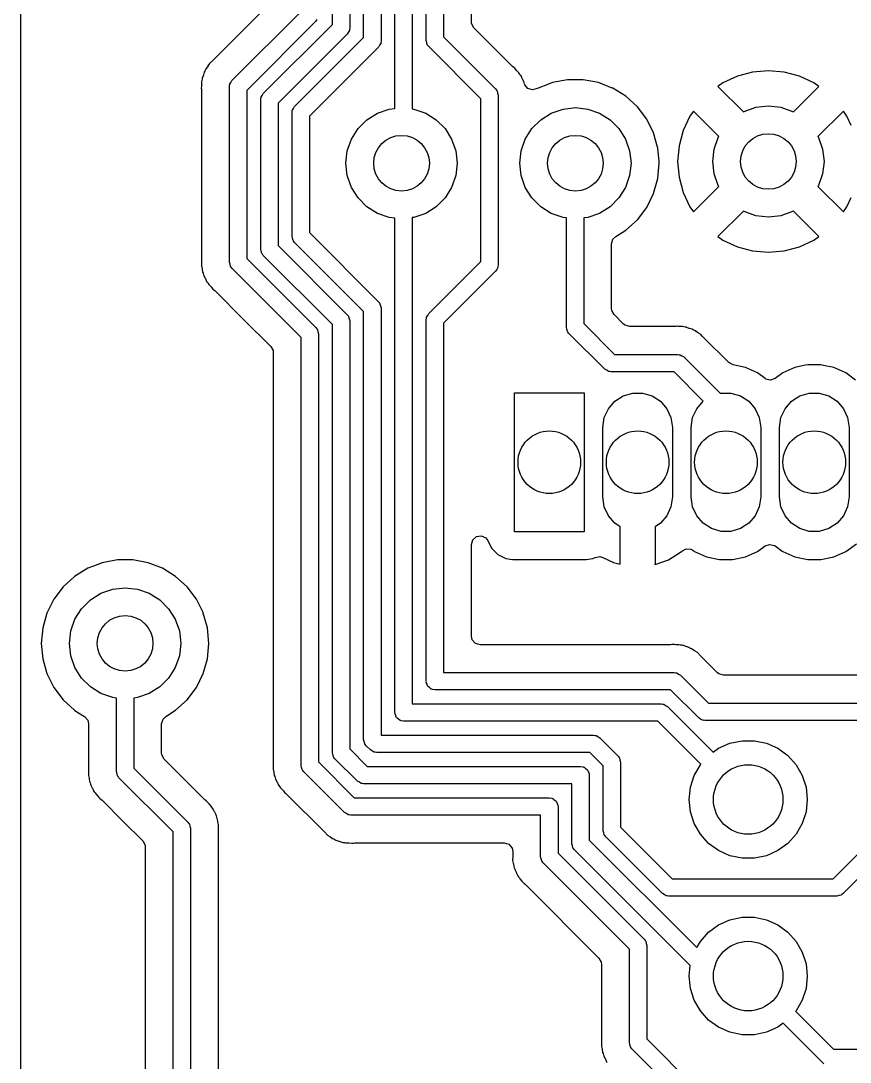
# Model space of a CAD drawing. Extents: x 0.79 to 7.48, y -4.92 to -0.79.
# Drawn here: x 2.283 to 2.753, y -2.229 to -1.64 of the extents above; entities that cross this region are included whole.
import ezdxf

# ---------------------------------------------------------------- set-up
doc = ezdxf.new("R2010")
doc.units = 0
doc.header["$MEASUREMENT"] = 0
doc.layers.add('BLACK', color=7, linetype='CONTINUOUS')

msp = doc.modelspace()

# ---------------------------------------------------------------- linework, layer by layer
at = {"layer": 'BLACK', "linetype": 'CONTINUOUS'}
for p, q in [((2.28348, -2.32019), (2.28348, -1.43701)), ((2.45984, -1.64191), (2.45984, -1.51285)), ((2.46969, -1.51489), (2.46969, -1.64395)), ((2.47756, -1.64925), (2.47756, -1.52019)), ((2.4874, -1.52223), (2.4874, -1.65129)), ((2.49528, -1.6894), (2.49528, -1.52753)), ((2.50512, -1.52957), (2.50512, -1.68966)), ((2.51299, -1.65098), (2.51299, -1.53487)), ((2.52283, -1.5369), (2.52283, -1.64895)), ((2.5386, -1.64039), (2.5386, -1.55906)), ((2.42493, -1.62947), (2.39212, -1.66229)), ((2.40302, -1.67369), (2.44213, -1.63458)), ((2.45111, -1.63903), (2.45053, -1.64009)), ((2.45053, -1.64009), (2.41142, -1.6792)), ((2.42073, -1.68102), (2.45984, -1.64191)), ((2.46957, -1.645), (2.46952, -1.64509)), ((2.46969, -1.64395), (2.46956, -1.64482)), ((2.46956, -1.64482), (2.46957, -1.645)), ((2.53871, -1.64143), (2.5386, -1.64039)), ((2.54003, -1.64384), (2.53871, -1.64143)), ((2.5619, -1.66571), (2.54003, -1.64384)), ((2.46824, -1.64743), (2.42913, -1.68654)), ((2.43845, -1.68836), (2.47756, -1.64925)), ((2.46883, -1.64636), (2.46824, -1.64743)), ((2.46949, -1.64534), (2.46883, -1.64636)), ((2.46952, -1.64509), (2.46949, -1.64534)), ((2.52283, -1.64895), (2.5523, -1.67841)), ((2.48596, -1.65477), (2.44685, -1.69388)), ((2.48654, -1.6537), (2.48596, -1.65477)), ((2.4872, -1.65268), (2.48654, -1.6537)), ((2.48724, -1.65243), (2.4872, -1.65268)), ((2.48729, -1.65234), (2.48724, -1.65243)), ((2.4874, -1.65129), (2.48728, -1.65216)), ((2.48728, -1.65216), (2.48729, -1.65234)), ((2.51334, -1.65215), (2.51299, -1.65098)), ((2.51359, -1.65334), (2.51334, -1.65215)), ((2.51374, -1.65354), (2.51359, -1.65334)), ((2.51377, -1.65364), (2.51374, -1.65354)), ((2.51391, -1.65376), (2.51377, -1.65364)), ((2.51443, -1.65446), (2.51391, -1.65376)), ((2.5439, -1.68393), (2.51443, -1.65446)), ((2.39212, -1.66229), (2.3903, -1.66399)), ((2.38768, -1.66829), (2.38734, -1.66885)), ((2.38805, -1.66754), (2.38768, -1.66829)), ((2.38829, -1.66693), (2.38805, -1.66754)), ((2.38929, -1.66561), (2.38829, -1.66693)), ((2.38829, -1.66693), (2.38829, -1.66693)), ((2.38944, -1.6654), (2.38929, -1.66561)), ((2.3903, -1.66399), (2.38944, -1.6654)), ((2.56254, -1.66625), (2.5619, -1.66571)), ((2.56307, -1.66663), (2.56254, -1.66625)), ((2.56412, -1.66791), (2.56307, -1.66663)), ((2.56429, -1.6681), (2.56412, -1.66791)), ((2.56546, -1.66927), (2.56429, -1.6681)), ((2.70669, -1.66811), (2.69777, -1.66889)), ((2.71561, -1.66889), (2.70669, -1.66811)), ((2.70669, -1.66811), (2.70669, -1.66811)), ((2.38598, -1.67369), (2.38581, -1.67432)), ((2.38581, -1.67432), (2.38581, -1.67598)), ((2.38614, -1.67287), (2.38598, -1.67369)), ((2.38621, -1.67222), (2.38614, -1.67287)), ((2.38681, -1.67068), (2.38621, -1.67222)), ((2.38621, -1.67222), (2.38621, -1.67222)), ((2.38689, -1.67044), (2.38681, -1.67068)), ((2.38734, -1.66885), (2.38689, -1.67044)), ((2.38734, -1.66885), (2.38734, -1.66885)), ((2.40243, -1.67475), (2.40302, -1.67369)), ((2.56578, -1.66984), (2.56546, -1.66927)), ((2.56546, -1.66927), (2.56546, -1.66927)), ((2.56625, -1.67053), (2.56578, -1.66984)), ((2.56666, -1.67104), (2.56625, -1.67053)), ((2.56732, -1.67256), (2.56666, -1.67104)), ((2.56743, -1.67278), (2.56732, -1.67256)), ((2.56825, -1.67423), (2.56743, -1.67278)), ((2.5684, -1.67487), (2.56825, -1.67423)), ((2.59306, -1.67321), (2.58445, -1.67482)), ((2.60182, -1.67321), (2.59306, -1.67321)), ((2.61043, -1.67482), (2.60182, -1.67321)), ((2.68912, -1.67121), (2.681, -1.67499)), ((2.69777, -1.66889), (2.68912, -1.67121)), ((2.68912, -1.67121), (2.68912, -1.67121)), ((2.69777, -1.66889), (2.69777, -1.66889)), ((2.72426, -1.67121), (2.71561, -1.66889)), ((2.71561, -1.66889), (2.71561, -1.66889)), ((2.73238, -1.67499), (2.72426, -1.67121)), ((2.72426, -1.67121), (2.72426, -1.67121)), ((2.38574, -1.67676), (2.38562, -1.67788)), ((2.38562, -1.67788), (2.38562, -1.67788)), ((2.38562, -1.67788), (2.38574, -1.67852)), ((2.38579, -1.67623), (2.38574, -1.67676)), ((2.38574, -1.67852), (2.38581, -1.67935)), ((2.38581, -1.67598), (2.38579, -1.67623)), ((2.38581, -1.67935), (2.38581, -1.77613)), ((2.40157, -1.67717), (2.4017, -1.6763)), ((2.40157, -1.77649), (2.40157, -1.67717)), ((2.40169, -1.67612), (2.40174, -1.67602)), ((2.4017, -1.6763), (2.40169, -1.67612)), ((2.40174, -1.67602), (2.40177, -1.67578)), ((2.40177, -1.67578), (2.40243, -1.67475)), ((2.41142, -1.6792), (2.41142, -1.77445)), ((2.5523, -1.67841), (2.55283, -1.67911)), ((2.55283, -1.67911), (2.55296, -1.67923)), ((2.55296, -1.67923), (2.55299, -1.67933)), ((2.55299, -1.67933), (2.55314, -1.67953)), ((2.55314, -1.67953), (2.5534, -1.68072)), ((2.56867, -1.67565), (2.5684, -1.67487)), ((2.56883, -1.67604), (2.56867, -1.67565)), ((2.5706, -1.67815), (2.56883, -1.67604)), ((2.57322, -1.67896), (2.5706, -1.67815)), ((2.57588, -1.67823), (2.57322, -1.67896)), ((2.57628, -1.67798), (2.57588, -1.67823)), ((2.58229, -1.67565), (2.57628, -1.67798)), ((2.57628, -1.67798), (2.57628, -1.67798)), ((2.58445, -1.67482), (2.58229, -1.67565)), ((2.61833, -1.67788), (2.61043, -1.67482)), ((2.6186, -1.67798), (2.61833, -1.67788)), ((2.62605, -1.68259), (2.6186, -1.67798)), ((2.6186, -1.67798), (2.6186, -1.67798)), ((2.681, -1.67499), (2.67813, -1.67701)), ((2.67813, -1.67701), (2.69254, -1.69142)), ((2.72084, -1.69142), (2.73525, -1.67701)), ((2.73525, -1.67701), (2.73238, -1.67499)), ((2.73238, -1.67499), (2.73238, -1.67499)), ((2.41929, -1.6845), (2.41942, -1.68363)), ((2.41929, -1.76915), (2.41929, -1.6845)), ((2.4194, -1.68346), (2.41946, -1.68336)), ((2.41942, -1.68363), (2.4194, -1.68346)), ((2.41946, -1.68336), (2.41949, -1.68312)), ((2.41949, -1.68312), (2.42015, -1.68209)), ((2.42015, -1.68209), (2.42073, -1.68102)), ((2.5439, -1.77611), (2.5439, -1.68393)), ((2.5534, -1.68072), (2.55374, -1.68189)), ((2.55374, -1.68189), (2.55374, -1.77815)), ((2.63252, -1.68849), (2.62605, -1.68259)), ((2.62605, -1.68259), (2.62605, -1.68259)), ((2.42913, -1.68654), (2.42913, -1.76711)), ((2.43701, -1.69184), (2.43713, -1.69097)), ((2.43701, -1.76181), (2.43701, -1.69184)), ((2.43712, -1.6908), (2.43717, -1.6907)), ((2.43713, -1.69097), (2.43712, -1.6908)), ((2.43717, -1.6907), (2.43721, -1.69046)), ((2.43721, -1.69046), (2.43787, -1.68943)), ((2.43787, -1.68943), (2.43845, -1.68836)), ((2.47938, -1.69585), (2.48535, -1.6921)), ((2.48535, -1.6921), (2.49201, -1.68977)), ((2.49201, -1.68977), (2.49528, -1.6894)), ((2.50512, -1.68966), (2.50602, -1.68977)), ((2.50602, -1.68977), (2.51268, -1.6921)), ((2.51268, -1.6921), (2.51865, -1.69585)), ((2.5778, -1.69585), (2.58378, -1.6921)), ((2.58378, -1.6921), (2.59043, -1.68977)), ((2.59043, -1.68977), (2.59744, -1.68898)), ((2.59744, -1.68898), (2.60445, -1.68977)), ((2.60445, -1.68977), (2.61111, -1.6921)), ((2.61111, -1.6921), (2.61708, -1.69585)), ((2.6378, -1.69548), (2.63252, -1.68849)), ((2.66421, -1.69093), (2.6622, -1.6938)), ((2.67862, -1.70534), (2.66421, -1.69093)), ((2.69254, -1.69142), (2.69303, -1.69111)), ((2.69303, -1.69111), (2.69968, -1.68878)), ((2.69968, -1.68878), (2.70669, -1.68799)), ((2.70669, -1.68799), (2.7137, -1.68878)), ((2.7137, -1.68878), (2.72036, -1.69111)), ((2.72036, -1.69111), (2.72084, -1.69142)), ((2.74917, -1.69093), (2.73476, -1.70534)), ((2.75119, -1.6938), (2.74917, -1.69093)), ((2.74917, -1.69093), (2.74917, -1.69093)), ((2.44685, -1.69388), (2.44685, -1.75977)), ((2.47439, -1.70083), (2.47938, -1.69585)), ((2.51865, -1.69585), (2.52364, -1.70083)), ((2.57282, -1.70083), (2.5778, -1.69585)), ((2.61708, -1.69585), (2.62207, -1.70083)), ((2.6417, -1.70333), (2.6378, -1.69548)), ((2.6378, -1.69548), (2.6378, -1.69548)), ((2.6622, -1.6938), (2.65841, -1.70192)), ((2.75364, -1.69906), (2.75119, -1.6938)), ((2.75119, -1.6938), (2.75119, -1.6938)), ((2.47064, -1.70681), (2.47439, -1.70083)), ((2.52364, -1.70083), (2.52739, -1.70681)), ((2.56906, -1.70681), (2.57282, -1.70083)), ((2.62207, -1.70083), (2.62582, -1.70681)), ((2.644, -1.71142), (2.6417, -1.70333)), ((2.6417, -1.70333), (2.6417, -1.70333)), ((2.65841, -1.70192), (2.6561, -1.71057)), ((2.65841, -1.70192), (2.65841, -1.70192)), ((2.46831, -1.71346), (2.47064, -1.70681)), ((2.52739, -1.70681), (2.52972, -1.71346)), ((2.56673, -1.71346), (2.56906, -1.70681)), ((2.62582, -1.70681), (2.62815, -1.71346)), ((2.67599, -1.71248), (2.67832, -1.70582)), ((2.67832, -1.70582), (2.67862, -1.70534)), ((2.73476, -1.70534), (2.73507, -1.70582)), ((2.73507, -1.70582), (2.7374, -1.71248)), ((2.46752, -1.72047), (2.46831, -1.71346)), ((2.52972, -1.71346), (2.53051, -1.72047)), ((2.56594, -1.72047), (2.56673, -1.71346)), ((2.62815, -1.71346), (2.62894, -1.72047)), ((2.6441, -1.71175), (2.644, -1.71142)), ((2.64482, -1.71949), (2.6441, -1.71175)), ((2.6441, -1.71175), (2.6441, -1.71175)), ((2.6561, -1.71057), (2.65532, -1.71949)), ((2.6561, -1.71057), (2.6561, -1.71057)), ((2.6752, -1.71949), (2.67599, -1.71248)), ((2.7374, -1.71248), (2.73819, -1.71949)), ((2.46831, -1.72748), (2.46752, -1.72047)), ((2.53051, -1.72047), (2.52972, -1.72748)), ((2.56673, -1.72748), (2.56594, -1.72047)), ((2.62894, -1.72047), (2.62815, -1.72748)), ((2.6441, -1.72919), (2.64491, -1.72047)), ((2.64491, -1.72047), (2.64482, -1.71949)), ((2.64482, -1.71949), (2.64482, -1.71949)), ((2.65532, -1.71949), (2.65532, -1.71949)), ((2.65532, -1.71949), (2.6561, -1.72841)), ((2.67599, -1.7265), (2.6752, -1.71949)), ((2.73819, -1.71949), (2.7374, -1.7265)), ((2.47064, -1.73414), (2.46831, -1.72748)), ((2.52972, -1.72748), (2.52739, -1.73414)), ((2.56906, -1.73414), (2.56673, -1.72748)), ((2.62815, -1.72748), (2.62582, -1.73414)), ((2.67832, -1.73315), (2.67599, -1.7265)), ((2.7374, -1.7265), (2.73507, -1.73315)), ((2.6417, -1.73762), (2.6441, -1.72919)), ((2.6561, -1.72841), (2.6561, -1.72841)), ((2.6561, -1.72841), (2.65841, -1.73706)), ((2.67862, -1.73364), (2.67832, -1.73315)), ((2.73507, -1.73315), (2.73476, -1.73364)), ((2.47439, -1.74011), (2.47064, -1.73414)), ((2.52739, -1.73414), (2.52364, -1.74011)), ((2.57282, -1.74011), (2.56906, -1.73414)), ((2.62582, -1.73414), (2.62207, -1.74011)), ((2.6378, -1.74546), (2.6417, -1.73762)), ((2.65841, -1.73706), (2.65841, -1.73706)), ((2.65841, -1.73706), (2.6622, -1.74518)), ((2.66421, -1.74805), (2.67862, -1.73364)), ((2.73476, -1.73364), (2.74917, -1.74805)), ((2.47938, -1.7451), (2.47439, -1.74011)), ((2.48535, -1.74885), (2.47938, -1.7451)), ((2.51865, -1.7451), (2.51268, -1.74885)), ((2.52364, -1.74011), (2.51865, -1.7451)), ((2.5778, -1.7451), (2.57282, -1.74011)), ((2.58378, -1.74885), (2.5778, -1.7451)), ((2.61708, -1.7451), (2.61111, -1.74885)), ((2.62207, -1.74011), (2.61708, -1.7451)), ((2.6622, -1.74518), (2.6622, -1.74518)), ((2.6622, -1.74518), (2.66421, -1.74805)), ((2.74917, -1.74805), (2.75119, -1.74518)), ((2.75119, -1.74518), (2.75364, -1.73992)), ((2.49201, -1.75118), (2.48535, -1.74885)), ((2.51268, -1.74885), (2.50602, -1.75118)), ((2.59043, -1.75118), (2.58378, -1.74885)), ((2.61111, -1.74885), (2.60445, -1.75118)), ((2.63252, -1.75245), (2.6378, -1.74546)), ((2.66421, -1.74805), (2.66421, -1.74805)), ((2.69254, -1.74756), (2.67813, -1.76197)), ((2.69303, -1.74787), (2.69254, -1.74756)), ((2.69968, -1.75019), (2.69303, -1.74787)), ((2.70669, -1.75098), (2.69968, -1.75019)), ((2.7137, -1.75019), (2.70669, -1.75098)), ((2.72036, -1.74787), (2.7137, -1.75019)), ((2.72084, -1.74756), (2.72036, -1.74787)), ((2.73525, -1.76197), (2.72084, -1.74756)), ((2.49528, -1.75155), (2.49201, -1.75118)), ((2.49528, -2.0315), (2.49528, -1.75155)), ((2.50602, -1.75118), (2.50512, -1.75128)), ((2.50512, -1.75128), (2.50512, -2.02657)), ((2.59232, -1.75139), (2.59043, -1.75118)), ((2.59232, -1.81331), (2.59232, -1.75139)), ((2.60445, -1.75118), (2.60217, -1.75144)), ((2.60217, -1.75144), (2.60217, -1.81127)), ((2.62605, -1.75835), (2.63252, -1.75245)), ((2.43735, -1.76298), (2.43701, -1.76181)), ((2.44685, -1.75977), (2.48596, -1.79888)), ((2.61871, -1.76345), (2.62025, -1.76194)), ((2.62025, -1.76194), (2.62605, -1.75835)), ((2.62605, -1.75835), (2.62605, -1.75835)), ((2.62605, -1.75835), (2.62605, -1.75835)), ((2.67813, -1.76197), (2.67813, -1.76197)), ((2.67813, -1.76197), (2.681, -1.76398)), ((2.73238, -1.76398), (2.73525, -1.76197)), ((2.42913, -1.76711), (2.46824, -1.80622)), ((2.43761, -1.76417), (2.43735, -1.76298)), ((2.43776, -1.76437), (2.43761, -1.76417)), ((2.43779, -1.76447), (2.43776, -1.76437)), ((2.43792, -1.76459), (2.43779, -1.76447)), ((2.43845, -1.76529), (2.43792, -1.76459)), ((2.47756, -1.8044), (2.43845, -1.76529)), ((2.61793, -1.76609), (2.61871, -1.76345)), ((2.61793, -1.80272), (2.61793, -1.76609)), ((2.681, -1.76398), (2.681, -1.76398)), ((2.681, -1.76398), (2.68912, -1.76777)), ((2.68912, -1.76777), (2.68912, -1.76777)), ((2.68912, -1.76777), (2.69777, -1.77008)), ((2.71561, -1.77008), (2.72426, -1.76777)), ((2.72426, -1.76777), (2.73238, -1.76398)), ((2.72426, -1.76777), (2.72426, -1.76777)), ((2.41142, -1.77445), (2.45053, -1.81356)), ((2.41963, -1.77032), (2.41929, -1.76915)), ((2.41989, -1.77151), (2.41963, -1.77032)), ((2.42004, -1.77171), (2.41989, -1.77151)), ((2.42007, -1.77181), (2.42004, -1.77171)), ((2.42021, -1.77193), (2.42007, -1.77181)), ((2.42073, -1.77263), (2.42021, -1.77193)), ((2.45984, -1.81174), (2.42073, -1.77263)), ((2.69777, -1.77008), (2.69777, -1.77008)), ((2.69777, -1.77008), (2.70669, -1.77086)), ((2.70669, -1.77086), (2.71561, -1.77008)), ((2.70669, -1.77086), (2.70669, -1.77086)), ((2.71561, -1.77008), (2.71561, -1.77008)), ((2.38581, -1.77613), (2.38572, -1.77862)), ((2.38572, -1.77862), (2.38611, -1.78023)), ((2.38611, -1.78023), (2.38616, -1.78048)), ((2.38616, -1.78048), (2.38639, -1.78212)), ((2.40192, -1.77766), (2.40157, -1.77649)), ((2.40218, -1.77885), (2.40192, -1.77766)), ((2.40233, -1.77905), (2.40218, -1.77885)), ((2.40236, -1.77915), (2.40233, -1.77905)), ((2.40249, -1.77926), (2.40236, -1.77915)), ((2.40302, -1.77997), (2.40249, -1.77926)), ((2.44213, -1.81908), (2.40302, -1.77997)), ((2.51443, -1.80558), (2.5439, -1.77611)), ((2.55288, -1.78056), (2.5523, -1.78163)), ((2.55354, -1.77954), (2.55288, -1.78056)), ((2.55358, -1.77929), (2.55354, -1.77954)), ((2.55363, -1.7792), (2.55358, -1.77929)), ((2.55374, -1.77815), (2.55362, -1.77902)), ((2.55362, -1.77902), (2.55363, -1.7792)), ((2.38639, -1.78212), (2.38665, -1.78272)), ((2.38665, -1.78272), (2.38691, -1.78351)), ((2.38691, -1.78351), (2.38707, -1.78415)), ((2.38707, -1.78415), (2.38707, -1.78415)), ((2.38707, -1.78415), (2.38788, -1.78559)), ((2.38788, -1.78559), (2.38799, -1.78582)), ((2.38799, -1.78582), (2.38865, -1.78734)), ((2.5523, -1.78163), (2.52283, -1.81109)), ((2.38865, -1.78734), (2.38907, -1.78785)), ((2.38907, -1.78785), (2.38953, -1.78854)), ((2.38953, -1.78854), (2.38986, -1.78911)), ((2.38986, -1.78911), (2.39103, -1.79028)), ((2.39103, -1.79028), (2.3912, -1.79046)), ((2.3912, -1.79046), (2.39224, -1.79175)), ((2.39224, -1.79175), (2.39278, -1.79213)), ((2.39278, -1.79213), (2.39341, -1.79266)), ((2.39341, -1.79266), (2.4096, -1.80886)), ((2.48596, -1.79888), (2.48649, -1.79959)), ((2.48649, -1.79959), (2.48662, -1.7997)), ((2.48662, -1.7997), (2.48665, -1.7998)), ((2.48665, -1.7998), (2.4868, -1.8)), ((2.4868, -1.8), (2.48706, -1.80119)), ((2.48706, -1.80119), (2.4874, -1.80236)), ((2.4874, -1.80236), (2.4874, -2.04429)), ((2.61804, -1.80376), (2.61793, -1.80272)), ((2.61936, -1.80617), (2.61804, -1.80376)), ((2.4096, -1.80886), (2.42493, -1.82418)), ((2.46824, -1.80622), (2.46877, -1.80692)), ((2.46877, -1.80692), (2.4689, -1.80704)), ((2.4689, -1.80704), (2.46893, -1.80714)), ((2.46893, -1.80714), (2.46908, -1.80734)), ((2.46908, -1.80734), (2.46934, -1.80853)), ((2.46934, -1.80853), (2.46969, -1.8097)), ((2.46969, -1.8097), (2.46969, -2.0521)), ((2.47756, -2.0468), (2.47756, -1.8044)), ((2.51299, -1.80906), (2.51312, -1.80819)), ((2.51299, -2.01378), (2.51299, -1.80906)), ((2.5131, -1.80801), (2.51316, -1.80791)), ((2.51312, -1.80819), (2.5131, -1.80801)), ((2.51316, -1.80791), (2.51319, -1.80767)), ((2.51319, -1.80767), (2.51385, -1.80664)), ((2.51385, -1.80664), (2.51443, -1.80558)), ((2.62473, -1.81154), (2.61936, -1.80617)), ((2.45053, -1.81356), (2.45105, -1.81426)), ((2.45105, -1.81426), (2.45119, -1.81438)), ((2.45119, -1.81438), (2.45122, -1.81448)), ((2.45122, -1.81448), (2.45137, -1.81468)), ((2.45137, -1.81468), (2.45163, -1.81587)), ((2.45163, -1.81587), (2.45197, -1.81704)), ((2.45984, -2.05413), (2.45984, -1.81174)), ((2.52283, -1.81109), (2.52283, -2.00886)), ((2.59267, -1.81448), (2.59232, -1.81331)), ((2.59292, -1.81567), (2.59267, -1.81448)), ((2.59307, -1.81587), (2.59292, -1.81567)), ((2.5931, -1.81597), (2.59307, -1.81587)), ((2.59324, -1.81609), (2.5931, -1.81597)), ((2.60217, -1.81127), (2.61963, -1.82874)), ((2.62555, -1.8122), (2.62473, -1.81154)), ((2.62818, -1.81297), (2.62555, -1.8122)), ((2.65313, -1.81297), (2.62818, -1.81297)), ((2.65396, -1.8129), (2.65313, -1.81297)), ((2.65424, -1.81285), (2.65396, -1.8129)), ((2.6546, -1.81279), (2.65424, -1.81285)), ((2.65555, -1.81289), (2.6546, -1.81279)), ((2.6546, -1.81279), (2.6546, -1.81279)), ((2.65625, -1.81296), (2.65555, -1.81289)), ((2.6565, -1.81297), (2.65625, -1.81296)), ((2.65816, -1.81297), (2.6565, -1.81297)), ((2.65879, -1.81315), (2.65816, -1.81297)), ((2.65816, -1.81297), (2.65816, -1.81297)), ((2.65961, -1.8133), (2.65879, -1.81315)), ((2.66026, -1.81337), (2.65961, -1.8133)), ((2.66047, -1.81346), (2.66026, -1.81337)), ((2.66026, -1.81337), (2.66026, -1.81337)), ((2.66026, -1.81337), (2.66026, -1.81337)), ((2.6618, -1.81398), (2.66047, -1.81346)), ((2.66204, -1.81406), (2.6618, -1.81398)), ((2.66363, -1.81451), (2.66204, -1.81406)), ((2.66419, -1.81485), (2.66363, -1.81451)), ((2.66494, -1.81522), (2.66419, -1.81485)), ((2.66521, -1.81533), (2.66494, -1.81522)), ((2.66555, -1.81546), (2.66521, -1.81533)), ((2.66606, -1.81584), (2.66555, -1.81546)), ((2.66687, -1.81646), (2.66606, -1.81584)), ((2.44213, -2.06147), (2.44213, -1.81908)), ((2.45197, -1.81704), (2.45197, -2.05943)), ((2.59376, -1.81679), (2.59324, -1.81609)), ((2.61411, -1.83714), (2.59376, -1.81679)), ((2.66708, -1.8166), (2.66687, -1.81646)), ((2.66849, -1.81746), (2.66708, -1.8166)), ((2.6693, -1.81832), (2.66849, -1.81746)), ((2.66849, -1.81746), (2.66849, -1.81746)), ((2.66849, -1.81746), (2.66849, -1.81746)), ((2.67019, -1.81928), (2.6693, -1.81832)), ((2.68428, -1.83337), (2.67019, -1.81928)), ((2.42493, -1.82418), (2.42625, -1.82659)), ((2.42625, -1.82659), (2.42636, -1.82763)), ((2.42636, -1.82763), (2.42636, -2.06112)), ((2.61963, -1.82874), (2.65531, -1.82874)), ((2.65531, -1.82874), (2.65618, -1.82887)), ((2.65618, -1.82887), (2.65636, -1.82885)), ((2.65636, -1.82885), (2.65646, -1.8289)), ((2.65646, -1.8289), (2.6567, -1.82894)), ((2.6567, -1.82894), (2.65773, -1.8296)), ((2.65773, -1.8296), (2.65879, -1.83018)), ((2.65879, -1.83018), (2.67936, -1.85075)), ((2.6843, -1.83339), (2.68428, -1.83337)), ((2.68672, -1.83469), (2.6843, -1.83339)), ((2.61518, -1.83772), (2.61411, -1.83714)), ((2.61621, -1.83838), (2.61518, -1.83772)), ((2.61645, -1.83842), (2.61621, -1.83838)), ((2.61655, -1.83847), (2.61645, -1.83842)), ((2.61672, -1.83846), (2.61655, -1.83847)), ((2.61759, -1.83858), (2.61672, -1.83846)), ((2.65328, -1.83858), (2.61759, -1.83858)), ((2.66985, -1.85516), (2.65328, -1.83858)), ((2.69369, -1.83618), (2.68672, -1.83469)), ((2.7005, -1.83921), (2.69369, -1.83618)), ((2.69369, -1.83618), (2.69369, -1.83618)), ((2.70481, -1.84234), (2.7005, -1.83921)), ((2.7005, -1.83921), (2.7005, -1.83921)), ((2.71485, -1.83921), (2.71055, -1.84234)), ((2.72166, -1.83618), (2.71485, -1.83921)), ((2.71485, -1.83921), (2.71485, -1.83921)), ((2.72767, -1.8349), (2.72166, -1.83618)), ((2.72166, -1.83618), (2.72166, -1.83618)), ((2.72895, -1.83463), (2.72767, -1.8349)), ((2.7364, -1.83463), (2.72895, -1.83463)), ((2.73795, -1.83496), (2.7364, -1.83463)), ((2.74369, -1.83618), (2.73795, -1.83496)), ((2.7505, -1.83921), (2.74369, -1.83618)), ((2.74369, -1.83618), (2.74369, -1.83618)), ((2.75608, -1.84326), (2.7505, -1.83921)), ((2.7505, -1.83921), (2.7505, -1.83921)), ((2.70528, -1.84264), (2.70481, -1.84234)), ((2.70796, -1.84326), (2.70528, -1.84264)), ((2.71055, -1.84234), (2.70796, -1.84326)), ((2.56299, -1.92913), (2.56299, -1.85039)), ((2.56299, -1.85039), (2.60236, -1.85039)), ((2.60236, -1.85039), (2.60236, -1.92913)), ((2.6245, -1.85217), (2.62988, -1.85059)), ((2.62988, -1.85059), (2.63548, -1.85059)), ((2.63548, -1.85059), (2.64085, -1.85217)), ((2.67936, -1.85075), (2.67988, -1.85059)), ((2.67988, -1.85059), (2.68548, -1.85059)), ((2.68548, -1.85059), (2.69085, -1.85217)), ((2.7245, -1.85217), (2.72988, -1.85059)), ((2.72988, -1.85059), (2.73548, -1.85059)), ((2.73548, -1.85059), (2.74085, -1.85217)), ((2.61612, -1.85944), (2.61979, -1.8552)), ((2.61979, -1.8552), (2.6245, -1.85217)), ((2.64085, -1.85217), (2.64557, -1.8552)), ((2.64557, -1.8552), (2.64924, -1.85944)), ((2.66612, -1.85944), (2.66979, -1.8552)), ((2.66979, -1.8552), (2.66985, -1.85516)), ((2.69085, -1.85217), (2.69557, -1.8552)), ((2.69557, -1.8552), (2.69924, -1.85944)), ((2.71612, -1.85944), (2.71979, -1.8552)), ((2.71979, -1.8552), (2.7245, -1.85217)), ((2.74085, -1.85217), (2.74557, -1.8552)), ((2.74557, -1.8552), (2.74924, -1.85944)), ((2.61379, -1.86453), (2.61612, -1.85944)), ((2.64924, -1.85944), (2.65156, -1.86453)), ((2.66379, -1.86453), (2.66612, -1.85944)), ((2.69924, -1.85944), (2.70156, -1.86453)), ((2.71379, -1.86453), (2.71612, -1.85944)), ((2.74924, -1.85944), (2.75156, -1.86453)), ((2.61299, -1.87008), (2.61379, -1.86453)), ((2.65156, -1.86453), (2.65236, -1.87008)), ((2.66299, -1.87008), (2.66379, -1.86453)), ((2.70156, -1.86453), (2.70236, -1.87008)), ((2.71299, -1.87008), (2.71379, -1.86453)), ((2.75156, -1.86453), (2.75236, -1.87008)), ((2.61299, -1.90945), (2.61299, -1.87008)), ((2.65236, -1.87008), (2.65236, -1.90945)), ((2.66299, -1.90945), (2.66299, -1.87008)), ((2.70236, -1.87008), (2.70236, -1.90945)), ((2.71299, -1.90945), (2.71299, -1.87008)), ((2.75236, -1.87008), (2.75236, -1.90945)), ((2.61379, -1.91499), (2.61299, -1.90945)), ((2.65236, -1.90945), (2.65156, -1.91499)), ((2.66379, -1.91499), (2.66299, -1.90945)), ((2.70236, -1.90945), (2.70156, -1.91499)), ((2.71379, -1.91499), (2.71299, -1.90945)), ((2.75236, -1.90945), (2.75156, -1.91499)), ((2.61612, -1.92009), (2.61379, -1.91499)), ((2.65156, -1.91499), (2.64924, -1.92009)), ((2.66612, -1.92009), (2.66379, -1.91499)), ((2.70156, -1.91499), (2.69924, -1.92009)), ((2.71612, -1.92009), (2.71379, -1.91499)), ((2.75156, -1.91499), (2.74924, -1.92009)), ((2.61979, -1.92433), (2.61612, -1.92009)), ((2.64924, -1.92009), (2.64557, -1.92433)), ((2.66979, -1.92433), (2.66612, -1.92009)), ((2.69924, -1.92009), (2.69557, -1.92433)), ((2.71979, -1.92433), (2.71612, -1.92009)), ((2.74924, -1.92009), (2.74557, -1.92433)), ((2.62283, -1.92628), (2.61979, -1.92433)), ((2.62283, -1.94757), (2.62283, -1.92628)), ((2.64557, -1.92433), (2.64252, -1.92628)), ((2.64252, -1.92628), (2.64252, -1.94777)), ((2.6745, -1.92735), (2.66979, -1.92433)), ((2.67988, -1.92893), (2.6745, -1.92735)), ((2.69085, -1.92735), (2.68548, -1.92893)), ((2.69557, -1.92433), (2.69085, -1.92735)), ((2.7245, -1.92735), (2.71979, -1.92433)), ((2.72988, -1.92893), (2.7245, -1.92735)), ((2.74085, -1.92735), (2.73548, -1.92893)), ((2.74557, -1.92433), (2.74085, -1.92735)), ((2.5386, -1.93633), (2.53938, -1.93369)), ((2.53938, -1.93369), (2.54146, -1.93189)), ((2.54146, -1.93189), (2.54418, -1.9315)), ((2.54418, -1.9315), (2.54668, -1.93264)), ((2.54668, -1.93264), (2.54783, -1.93412)), ((2.60236, -1.92913), (2.56299, -1.92913)), ((2.68548, -1.92893), (2.67988, -1.92893)), ((2.73548, -1.92893), (2.72988, -1.92893)), ((2.5386, -1.98821), (2.5386, -1.93633)), ((2.54783, -1.93412), (2.54979, -1.93796)), ((2.54979, -1.93796), (2.55008, -1.93852)), ((2.55008, -1.93852), (2.55008, -1.93852)), ((2.55008, -1.93852), (2.55361, -1.94205)), ((2.65765, -1.94003), (2.6601, -1.93877)), ((2.6601, -1.93877), (2.66284, -1.93904)), ((2.66284, -1.93904), (2.66388, -1.93962)), ((2.66388, -1.93962), (2.66485, -1.94032)), ((2.7005, -1.94032), (2.70481, -1.93719)), ((2.70481, -1.93719), (2.7074, -1.93627)), ((2.7074, -1.93627), (2.71008, -1.93689)), ((2.71008, -1.93689), (2.71055, -1.93719)), ((2.71055, -1.93719), (2.71445, -1.94003)), ((2.7505, -1.94032), (2.75653, -1.93594)), ((2.33814, -1.94506), (2.32953, -1.94667)), ((2.3469, -1.94506), (2.33814, -1.94506)), ((2.35551, -1.94667), (2.3469, -1.94506)), ((2.55361, -1.94205), (2.55361, -1.94205)), ((2.55361, -1.94205), (2.55361, -1.94205)), ((2.55361, -1.94205), (2.55804, -1.94431)), ((2.55804, -1.94431), (2.55806, -1.94432)), ((2.55806, -1.94432), (2.56175, -1.9449)), ((2.56175, -1.9449), (2.56175, -1.9449)), ((2.56175, -1.9449), (2.6036, -1.9449)), ((2.6036, -1.9449), (2.6073, -1.94432)), ((2.6073, -1.94432), (2.60859, -1.94366)), ((2.60859, -1.94366), (2.61129, -1.94315)), ((2.61129, -1.94315), (2.61295, -1.94363)), ((2.61295, -1.94363), (2.61893, -1.94656)), ((2.6426, -1.94776), (2.6501, -1.94498)), ((2.6501, -1.94498), (2.65011, -1.94498)), ((2.65011, -1.94498), (2.6569, -1.94074)), ((2.6569, -1.94074), (2.65765, -1.94003)), ((2.66485, -1.94032), (2.66485, -1.94032)), ((2.66485, -1.94032), (2.67166, -1.94335)), ((2.67166, -1.94335), (2.67166, -1.94335)), ((2.67166, -1.94335), (2.67895, -1.9449)), ((2.67895, -1.9449), (2.67895, -1.9449)), ((2.67895, -1.9449), (2.6864, -1.9449)), ((2.6864, -1.9449), (2.69369, -1.94335)), ((2.6864, -1.9449), (2.6864, -1.9449)), ((2.69369, -1.94335), (2.7005, -1.94032)), ((2.71445, -1.94003), (2.71485, -1.94032)), ((2.71485, -1.94032), (2.72166, -1.94335)), ((2.72166, -1.94335), (2.72166, -1.94335)), ((2.72166, -1.94335), (2.72895, -1.9449)), ((2.72895, -1.9449), (2.72895, -1.9449)), ((2.72895, -1.9449), (2.7364, -1.9449)), ((2.7364, -1.9449), (2.74369, -1.94335)), ((2.7364, -1.9449), (2.7364, -1.9449)), ((2.74369, -1.94335), (2.7505, -1.94032)), ((2.32136, -1.94983), (2.31391, -1.95444)), ((2.32467, -1.94855), (2.32136, -1.94983)), ((2.32136, -1.94983), (2.32136, -1.94983)), ((2.32953, -1.94667), (2.32467, -1.94855)), ((2.36368, -1.94983), (2.35551, -1.94667)), ((2.37112, -1.95444), (2.36368, -1.94983)), ((2.36368, -1.94983), (2.36368, -1.94983)), ((2.61893, -1.94656), (2.62283, -1.94757)), ((2.64252, -1.94777), (2.6426, -1.94776)), ((2.6426, -1.94776), (2.6426, -1.94776)), ((2.31391, -1.95444), (2.30744, -1.96034)), ((2.31391, -1.95444), (2.31391, -1.95444)), ((2.3776, -1.96034), (2.37112, -1.95444)), ((2.37112, -1.95444), (2.37112, -1.95444)), ((2.30744, -1.96034), (2.30216, -1.96733)), ((2.32885, -1.96395), (2.33551, -1.96162)), ((2.33551, -1.96162), (2.34252, -1.96083)), ((2.34252, -1.96083), (2.34953, -1.96162)), ((2.34953, -1.96162), (2.35619, -1.96395)), ((2.38288, -1.96733), (2.3776, -1.96034)), ((2.30216, -1.96734), (2.29826, -1.97518)), ((2.30216, -1.96733), (2.30216, -1.96734)), ((2.3179, -1.97269), (2.32288, -1.9677)), ((2.32288, -1.9677), (2.32885, -1.96395)), ((2.35619, -1.96395), (2.36216, -1.9677)), ((2.36216, -1.9677), (2.36714, -1.97269)), ((2.38288, -1.96734), (2.38288, -1.96733)), ((2.38664, -1.97489), (2.38288, -1.96734)), ((2.29826, -1.97518), (2.29586, -1.9836)), ((2.29826, -1.97518), (2.29826, -1.97518)), ((2.31414, -1.97866), (2.3179, -1.97269)), ((2.36714, -1.97269), (2.3709, -1.97866)), ((2.38678, -1.97518), (2.38664, -1.97489)), ((2.38918, -1.9836), (2.38678, -1.97518)), ((2.31181, -1.98531), (2.31414, -1.97866)), ((2.3709, -1.97866), (2.37323, -1.98531)), ((2.29586, -1.9836), (2.29505, -1.99232)), ((2.29586, -1.9836), (2.29586, -1.9836)), ((2.31102, -1.99232), (2.31181, -1.98531)), ((2.37323, -1.98531), (2.37402, -1.99232)), ((2.38999, -1.99232), (2.38918, -1.9836)), ((2.29505, -1.99232), (2.29505, -1.99232)), ((2.29505, -1.99232), (2.29586, -2.00104)), ((2.31181, -1.99933), (2.31102, -1.99232)), ((2.37402, -1.99232), (2.37323, -1.99933)), ((2.38918, -2.00104), (2.38999, -1.99232)), ((2.53904, -1.99024), (2.5386, -1.98821)), ((2.54084, -1.99232), (2.53904, -1.99024)), ((2.54348, -1.99309), (2.54084, -1.99232)), ((2.65121, -1.99309), (2.54348, -1.99309)), ((2.65204, -1.99302), (2.65121, -1.99309)), ((2.65232, -1.99297), (2.65204, -1.99302)), ((2.65269, -1.99291), (2.65232, -1.99297)), ((2.65363, -1.99301), (2.65269, -1.99291)), ((2.65269, -1.99291), (2.65269, -1.99291)), ((2.65434, -1.99308), (2.65363, -1.99301)), ((2.65459, -1.99309), (2.65434, -1.99308)), ((2.65625, -1.99309), (2.65459, -1.99309)), ((2.65688, -1.99327), (2.65625, -1.99309)), ((2.65625, -1.99309), (2.65625, -1.99309)), ((2.65769, -1.99342), (2.65688, -1.99327)), ((2.65835, -1.99349), (2.65769, -1.99342)), ((2.65856, -1.99357), (2.65835, -1.99349)), ((2.65835, -1.99349), (2.65835, -1.99349)), ((2.65835, -1.99349), (2.65835, -1.99349)), ((2.65989, -1.9941), (2.65856, -1.99357)), ((2.66013, -1.99418), (2.65989, -1.9941)), ((2.66172, -1.99462), (2.66013, -1.99418)), ((2.66228, -1.99497), (2.66172, -1.99462)), ((2.66303, -1.99534), (2.66228, -1.99497)), ((2.6633, -1.99544), (2.66303, -1.99534)), ((2.66364, -1.99558), (2.6633, -1.99544)), ((2.66436, -1.99613), (2.66364, -1.99558)), ((2.66496, -1.99658), (2.66436, -1.99613)), ((2.66516, -1.99672), (2.66496, -1.99658)), ((2.66658, -1.99758), (2.66516, -1.99672)), ((2.66828, -1.9994), (2.66658, -1.99758)), ((2.66658, -1.99758), (2.66658, -1.99758)), ((2.29586, -2.00104), (2.29586, -2.00104)), ((2.29586, -2.00104), (2.29826, -2.00947)), ((2.31414, -2.00599), (2.31181, -1.99933)), ((2.37323, -1.99933), (2.3709, -2.00599)), ((2.38678, -2.00947), (2.38918, -2.00104)), ((2.67557, -2.00669), (2.66828, -1.9994)), ((2.29826, -2.00947), (2.29826, -2.00947)), ((2.29826, -2.00947), (2.30216, -2.01731)), ((2.3179, -2.01196), (2.31414, -2.00599)), ((2.3709, -2.00599), (2.36714, -2.01196)), ((2.38288, -2.01731), (2.38678, -2.00947)), ((2.52283, -2.00886), (2.6534, -2.00886)), ((2.6534, -2.00886), (2.65427, -2.00898)), ((2.65427, -2.00898), (2.65445, -2.00897)), ((2.65445, -2.00897), (2.65454, -2.00902)), ((2.65454, -2.00902), (2.65479, -2.00906)), ((2.65479, -2.00906), (2.65581, -2.00972)), ((2.65581, -2.00972), (2.65688, -2.0103)), ((2.65688, -2.0103), (2.67276, -2.02618)), ((2.67786, -2.00898), (2.67557, -2.00669)), ((2.67868, -2.00964), (2.67786, -2.00898)), ((2.68132, -2.01041), (2.67868, -2.00964)), ((2.83891, -2.01041), (2.68132, -2.01041)), ((2.32288, -2.01695), (2.3179, -2.01196)), ((2.36714, -2.01196), (2.36216, -2.01695)), ((2.51309, -2.01412), (2.51299, -2.01378)), ((2.51304, -2.01448), (2.51309, -2.01412)), ((2.51348, -2.01543), (2.51304, -2.01448)), ((2.51377, -2.01644), (2.51348, -2.01543)), ((2.51404, -2.01668), (2.51377, -2.01644)), ((2.30216, -2.01731), (2.30216, -2.01731)), ((2.30216, -2.01731), (2.30744, -2.0243)), ((2.32885, -2.0207), (2.32288, -2.01695)), ((2.33551, -2.02303), (2.32885, -2.0207)), ((2.35619, -2.0207), (2.34953, -2.02303)), ((2.36216, -2.01695), (2.35619, -2.0207)), ((2.3776, -2.0243), (2.38288, -2.01731)), ((2.51419, -2.017), (2.51404, -2.01668)), ((2.51508, -2.01757), (2.51419, -2.017)), ((2.51587, -2.01826), (2.51508, -2.01757)), ((2.51622, -2.01831), (2.51587, -2.01826)), ((2.51653, -2.0185), (2.51622, -2.01831)), ((2.51791, -2.0187), (2.51653, -2.0185)), ((2.65136, -2.0187), (2.51791, -2.0187)), ((2.66724, -2.03458), (2.65136, -2.0187)), ((2.30744, -2.0243), (2.31391, -2.0302)), ((2.3376, -2.02326), (2.33551, -2.02303)), ((2.3376, -2.06496), (2.3376, -2.02326)), ((2.34953, -2.02303), (2.34744, -2.02326)), ((2.34744, -2.02326), (2.34744, -2.06292)), ((2.37112, -2.0302), (2.3776, -2.0243)), ((2.50512, -2.02657), (2.64606, -2.02657)), ((2.64606, -2.02657), (2.64693, -2.0267)), ((2.64693, -2.0267), (2.64711, -2.02669)), ((2.64711, -2.02669), (2.6472, -2.02674)), ((2.6472, -2.02674), (2.64745, -2.02677)), ((2.64745, -2.02677), (2.64847, -2.02743)), ((2.64847, -2.02743), (2.64954, -2.02802)), ((2.64954, -2.02802), (2.67548, -2.05395)), ((2.67276, -2.02618), (2.84154, -2.02618)), ((2.31391, -2.0302), (2.31391, -2.0302)), ((2.31391, -2.0302), (2.31523, -2.03101)), ((2.31523, -2.03101), (2.31952, -2.03367)), ((2.31952, -2.03367), (2.32135, -2.03572)), ((2.36398, -2.03518), (2.36552, -2.03367)), ((2.36552, -2.03367), (2.37112, -2.0302)), ((2.49538, -2.03184), (2.49528, -2.0315)), ((2.49533, -2.0322), (2.49538, -2.03184)), ((2.49576, -2.03315), (2.49533, -2.0322)), ((2.49606, -2.03416), (2.49576, -2.03315)), ((2.49633, -2.03439), (2.49606, -2.03416)), ((2.32135, -2.03572), (2.32183, -2.03782)), ((2.32183, -2.03782), (2.32183, -2.05129)), ((2.36321, -2.03782), (2.36398, -2.03518)), ((2.36321, -2.0457), (2.36321, -2.03782)), ((2.49648, -2.03472), (2.49633, -2.03439)), ((2.49736, -2.03529), (2.49648, -2.03472)), ((2.49815, -2.03597), (2.49736, -2.03529)), ((2.49851, -2.03602), (2.49815, -2.03597)), ((2.49881, -2.03622), (2.49851, -2.03602)), ((2.5002, -2.03642), (2.49881, -2.03622)), ((2.64402, -2.03642), (2.5002, -2.03642)), ((2.66841, -2.06081), (2.64402, -2.03642)), ((2.66831, -2.03517), (2.66724, -2.03458)), ((2.66934, -2.03582), (2.66831, -2.03517)), ((2.66958, -2.03586), (2.66934, -2.03582)), ((2.66968, -2.03591), (2.66958, -2.03586)), ((2.66985, -2.0359), (2.66968, -2.03591)), ((2.67072, -2.03602), (2.66985, -2.0359)), ((2.83661, -2.03602), (2.67072, -2.03602)), ((2.36321, -2.05437), (2.36321, -2.0457)), ((2.4874, -2.04429), (2.60773, -2.04429)), ((2.60773, -2.04429), (2.6086, -2.04442)), ((2.6086, -2.04442), (2.60878, -2.0444)), ((2.60878, -2.0444), (2.60887, -2.04446)), ((2.60887, -2.04446), (2.60912, -2.04449)), ((2.60912, -2.04449), (2.61014, -2.04515)), ((2.61014, -2.04515), (2.61121, -2.04573)), ((2.61121, -2.04573), (2.62159, -2.05611)), ((2.32183, -2.05129), (2.32183, -2.06461)), ((2.4779, -2.04796), (2.47756, -2.0468)), ((2.47816, -2.04915), (2.4779, -2.04796)), ((2.47831, -2.04935), (2.47816, -2.04915)), ((2.47834, -2.04946), (2.47831, -2.04935)), ((2.47847, -2.04957), (2.47834, -2.04946)), ((2.479, -2.05028), (2.47847, -2.04957)), ((2.48142, -2.05269), (2.479, -2.05028)), ((2.67548, -2.05395), (2.67854, -2.05173)), ((2.67854, -2.05173), (2.68493, -2.04888)), ((2.68493, -2.04888), (2.69178, -2.04743)), ((2.69178, -2.04743), (2.69877, -2.04743)), ((2.69877, -2.04743), (2.70562, -2.04888)), ((2.70562, -2.04888), (2.71201, -2.05173)), ((2.71201, -2.05173), (2.71767, -2.05584)), ((2.36332, -2.05541), (2.36321, -2.05437)), ((2.36464, -2.05782), (2.36332, -2.05541)), ((2.46019, -2.0553), (2.45984, -2.05413)), ((2.46044, -2.05649), (2.46019, -2.0553)), ((2.46059, -2.05669), (2.46044, -2.05649)), ((2.46062, -2.05679), (2.46059, -2.05669)), ((2.46076, -2.05691), (2.46062, -2.05679)), ((2.46128, -2.05761), (2.46076, -2.05691)), ((2.47408, -2.07041), (2.46128, -2.05761)), ((2.46969, -2.0521), (2.4796, -2.06201)), ((2.48249, -2.05328), (2.48142, -2.05269)), ((2.48351, -2.05393), (2.48249, -2.05328)), ((2.48376, -2.05397), (2.48351, -2.05393)), ((2.48385, -2.05402), (2.48376, -2.05397)), ((2.48403, -2.05401), (2.48385, -2.05402)), ((2.4849, -2.05413), (2.48403, -2.05401)), ((2.60569, -2.05413), (2.4849, -2.05413)), ((2.61319, -2.06163), (2.60569, -2.05413)), ((2.62159, -2.05611), (2.62212, -2.05681)), ((2.62212, -2.05681), (2.62225, -2.05693)), ((2.62225, -2.05693), (2.62228, -2.05703)), ((2.62228, -2.05703), (2.62243, -2.05723)), ((2.62243, -2.05723), (2.62269, -2.05842)), ((2.71767, -2.05584), (2.72235, -2.06104)), ((2.34744, -2.06292), (2.37809, -2.09357)), ((2.38769, -2.08087), (2.36464, -2.05782)), ((2.42629, -2.06299), (2.42627, -2.06361)), ((2.42627, -2.06361), (2.42667, -2.06522)), ((2.42636, -2.06112), (2.42629, -2.06299)), ((2.44247, -2.06264), (2.44213, -2.06147)), ((2.44273, -2.06383), (2.44247, -2.06264)), ((2.45197, -2.05943), (2.47226, -2.07972)), ((2.4796, -2.06201), (2.60039, -2.06201)), ((2.60039, -2.06201), (2.60178, -2.06221)), ((2.60178, -2.06221), (2.60208, -2.0624)), ((2.60208, -2.0624), (2.60244, -2.06245)), ((2.60244, -2.06245), (2.60323, -2.06314)), ((2.60323, -2.06314), (2.60411, -2.06371)), ((2.61319, -2.09843), (2.61319, -2.06163)), ((2.62269, -2.05842), (2.62303, -2.05959)), ((2.62303, -2.05959), (2.62303, -2.09639)), ((2.6647, -2.0671), (2.6682, -2.06104)), ((2.6682, -2.06104), (2.66841, -2.06081)), ((2.72235, -2.06104), (2.72585, -2.0671)), ((2.32176, -2.06682), (2.32175, -2.0671)), ((2.32175, -2.0671), (2.32214, -2.06871)), ((2.32183, -2.06461), (2.32176, -2.06682)), ((2.32214, -2.06871), (2.32218, -2.06895)), ((2.32218, -2.06895), (2.32241, -2.07059)), ((2.33794, -2.06613), (2.3376, -2.06496)), ((2.3382, -2.06732), (2.33794, -2.06613)), ((2.33835, -2.06752), (2.3382, -2.06732)), ((2.33838, -2.06762), (2.33835, -2.06752)), ((2.33851, -2.06774), (2.33838, -2.06762)), ((2.33904, -2.06844), (2.33851, -2.06774)), ((2.36969, -2.09909), (2.33904, -2.06844)), ((2.42667, -2.06522), (2.42671, -2.06546)), ((2.42671, -2.06546), (2.42694, -2.06711)), ((2.42694, -2.06711), (2.4272, -2.06771)), ((2.4272, -2.06771), (2.42746, -2.0685)), ((2.42746, -2.0685), (2.42762, -2.06913)), ((2.42762, -2.06913), (2.42762, -2.06913)), ((2.42762, -2.06913), (2.42843, -2.07058)), ((2.44288, -2.06403), (2.44273, -2.06383)), ((2.44291, -2.06413), (2.44288, -2.06403)), ((2.44304, -2.06425), (2.44291, -2.06413)), ((2.44357, -2.06495), (2.44304, -2.06425)), ((2.46674, -2.08813), (2.44357, -2.06495)), ((2.60411, -2.06371), (2.60426, -2.06403)), ((2.60426, -2.06403), (2.60453, -2.06427)), ((2.60453, -2.06427), (2.60483, -2.06527)), ((2.60483, -2.06527), (2.60526, -2.06623)), ((2.60526, -2.06623), (2.60521, -2.06658)), ((2.60521, -2.06658), (2.60531, -2.06693)), ((2.60531, -2.06693), (2.60531, -2.10373)), ((2.66254, -2.07375), (2.6647, -2.0671)), ((2.72585, -2.0671), (2.72801, -2.07375)), ((2.32241, -2.07059), (2.32267, -2.0712)), ((2.32267, -2.0712), (2.32294, -2.07199)), ((2.32294, -2.07199), (2.32309, -2.07262)), ((2.32309, -2.07262), (2.32309, -2.07262)), ((2.32309, -2.07262), (2.3239, -2.07407)), ((2.3239, -2.07407), (2.32402, -2.07429)), ((2.32402, -2.07429), (2.32468, -2.07581)), ((2.42843, -2.07058), (2.42854, -2.0708)), ((2.42854, -2.0708), (2.4292, -2.07232)), ((2.4292, -2.07232), (2.42962, -2.07283)), ((2.42962, -2.07283), (2.43009, -2.07352)), ((2.43009, -2.07352), (2.43013, -2.0736)), ((2.43013, -2.0736), (2.43041, -2.07409)), ((2.43041, -2.07409), (2.43158, -2.07526)), ((2.43158, -2.07526), (2.43175, -2.07545)), ((2.47515, -2.07099), (2.47408, -2.07041)), ((2.47617, -2.07165), (2.47515, -2.07099)), ((2.47642, -2.07169), (2.47617, -2.07165)), ((2.47651, -2.07174), (2.47642, -2.07169)), ((2.47669, -2.07173), (2.47651, -2.07174)), ((2.47756, -2.07185), (2.47669, -2.07173)), ((2.59547, -2.07185), (2.47756, -2.07185)), ((2.59547, -2.10576), (2.59547, -2.07185)), ((2.66181, -2.08071), (2.66254, -2.07375)), ((2.72801, -2.07375), (2.72874, -2.08071)), ((2.32468, -2.07581), (2.32509, -2.07632)), ((2.32509, -2.07632), (2.32556, -2.07701)), ((2.32556, -2.07701), (2.32588, -2.07758)), ((2.32588, -2.07758), (2.32705, -2.07875)), ((2.32705, -2.07875), (2.32722, -2.07894)), ((2.32722, -2.07894), (2.32788, -2.07974)), ((2.32788, -2.07974), (2.32827, -2.08022)), ((2.32827, -2.08022), (2.3288, -2.0806)), ((2.3288, -2.0806), (2.32944, -2.08114)), ((2.32944, -2.08114), (2.34148, -2.09318)), ((2.38832, -2.08141), (2.38769, -2.08087)), ((2.43175, -2.07545), (2.43211, -2.07589)), ((2.43211, -2.07589), (2.43279, -2.07673)), ((2.43279, -2.07673), (2.43333, -2.07711)), ((2.43333, -2.07711), (2.43397, -2.07765)), ((2.43397, -2.07765), (2.45534, -2.09903)), ((2.47226, -2.07972), (2.58268, -2.07972)), ((2.58268, -2.07972), (2.58406, -2.07992)), ((2.58406, -2.07992), (2.58437, -2.08012)), ((2.58437, -2.08012), (2.58472, -2.08017)), ((2.58472, -2.08017), (2.58551, -2.08086)), ((2.58551, -2.08086), (2.5864, -2.08142)), ((2.66254, -2.08767), (2.66181, -2.08071)), ((2.72874, -2.08071), (2.72801, -2.08767)), ((2.38886, -2.08178), (2.38832, -2.08141)), ((2.38991, -2.08307), (2.38886, -2.08178)), ((2.39007, -2.08326), (2.38991, -2.08307)), ((2.39125, -2.08443), (2.39007, -2.08326)), ((2.39157, -2.085), (2.39125, -2.08443)), ((2.39204, -2.08569), (2.39157, -2.085)), ((2.39245, -2.0862), (2.39204, -2.08569)), ((2.39311, -2.08772), (2.39245, -2.0862)), ((2.39245, -2.0862), (2.39245, -2.0862)), ((2.5864, -2.08142), (2.58655, -2.08175)), ((2.58655, -2.08175), (2.58682, -2.08199)), ((2.58682, -2.08199), (2.58711, -2.08299)), ((2.58711, -2.08299), (2.58755, -2.08395)), ((2.58755, -2.08395), (2.5875, -2.0843)), ((2.5875, -2.0843), (2.5876, -2.08465)), ((2.5876, -2.08465), (2.5876, -2.11106)), ((2.39322, -2.08794), (2.39311, -2.08772)), ((2.39403, -2.08939), (2.39322, -2.08794)), ((2.39414, -2.08981), (2.39403, -2.08939)), ((2.39403, -2.08939), (2.39403, -2.08939)), ((2.39403, -2.08939), (2.39403, -2.08939)), ((2.39419, -2.09002), (2.39414, -2.08981)), ((2.39445, -2.09081), (2.39419, -2.09002)), ((2.39472, -2.09141), (2.39445, -2.09081)), ((2.39494, -2.09306), (2.39472, -2.09141)), ((2.39499, -2.0933), (2.39494, -2.09306)), ((2.46781, -2.08871), (2.46674, -2.08813)), ((2.46883, -2.08937), (2.46781, -2.08871)), ((2.46908, -2.0894), (2.46883, -2.08937)), ((2.46917, -2.08945), (2.46908, -2.0894)), ((2.46935, -2.08944), (2.46917, -2.08945)), ((2.47022, -2.08957), (2.46935, -2.08944)), ((2.57776, -2.08957), (2.47022, -2.08957)), ((2.57776, -2.1131), (2.57776, -2.08957)), ((2.6647, -2.09432), (2.66254, -2.08767)), ((2.72801, -2.08767), (2.72585, -2.09432)), ((2.34148, -2.09318), (2.35249, -2.10419)), ((2.37809, -2.09357), (2.37861, -2.09427)), ((2.37861, -2.09427), (2.37875, -2.09439)), ((2.37875, -2.09439), (2.37878, -2.09449)), ((2.37878, -2.09449), (2.37893, -2.09469)), ((2.37893, -2.09469), (2.37918, -2.09588)), ((2.37918, -2.09588), (2.37953, -2.09705)), ((2.37953, -2.09705), (2.37953, -2.39561)), ((2.39538, -2.09491), (2.39499, -2.0933)), ((2.3953, -2.0974), (2.39534, -2.096)), ((2.3953, -2.34191), (2.3953, -2.0974)), ((2.39534, -2.096), (2.39538, -2.09491)), ((2.61353, -2.09959), (2.61319, -2.09843)), ((2.62303, -2.09639), (2.65224, -2.12559)), ((2.6682, -2.10038), (2.6647, -2.09432)), ((2.72585, -2.09432), (2.72235, -2.10038)), ((2.35249, -2.10419), (2.35381, -2.1066)), ((2.36969, -2.39358), (2.36969, -2.09909)), ((2.45534, -2.09903), (2.45704, -2.10085)), ((2.45704, -2.10085), (2.45846, -2.10171)), ((2.45846, -2.10171), (2.45866, -2.10185)), ((2.45866, -2.10185), (2.45999, -2.10285)), ((2.45999, -2.10285), (2.45999, -2.10285)), ((2.45999, -2.10285), (2.45999, -2.10285)), ((2.45999, -2.10285), (2.4606, -2.10309)), ((2.4606, -2.10309), (2.46134, -2.10346)), ((2.46134, -2.10346), (2.4619, -2.1038)), ((2.4619, -2.1038), (2.4635, -2.10425)), ((2.4635, -2.10425), (2.46373, -2.10433)), ((2.46373, -2.10433), (2.46528, -2.10494)), ((2.60531, -2.10373), (2.66616, -2.16457)), ((2.61379, -2.10078), (2.61353, -2.09959)), ((2.61394, -2.10098), (2.61379, -2.10078)), ((2.61397, -2.10109), (2.61394, -2.10098)), ((2.6141, -2.1012), (2.61397, -2.10109)), ((2.61463, -2.10191), (2.6141, -2.1012)), ((2.64672, -2.13399), (2.61463, -2.10191)), ((2.67288, -2.10558), (2.6682, -2.10038)), ((2.72235, -2.10038), (2.71767, -2.10558)), ((2.35381, -2.1066), (2.35392, -2.10764)), ((2.35392, -2.10764), (2.35392, -2.38502)), ((2.46528, -2.10494), (2.46593, -2.105)), ((2.46593, -2.105), (2.46675, -2.10516)), ((2.46675, -2.10516), (2.46738, -2.10533)), ((2.46738, -2.10533), (2.46903, -2.10533)), ((2.46903, -2.10533), (2.46928, -2.10535)), ((2.46928, -2.10535), (2.47093, -2.10552)), ((2.47093, -2.10552), (2.47158, -2.10541)), ((2.47158, -2.10541), (2.47241, -2.10533)), ((2.47241, -2.10533), (2.55711, -2.10533)), ((2.55711, -2.10533), (2.55975, -2.10611)), ((2.55975, -2.10611), (2.56155, -2.10819)), ((2.56155, -2.10819), (2.56199, -2.11022)), ((2.56199, -2.11022), (2.56199, -2.11275)), ((2.59582, -2.10693), (2.59547, -2.10576)), ((2.59607, -2.10812), (2.59582, -2.10693)), ((2.59622, -2.10832), (2.59607, -2.10812)), ((2.59625, -2.10842), (2.59622, -2.10832)), ((2.59639, -2.10854), (2.59625, -2.10842)), ((2.59691, -2.10924), (2.59639, -2.10854)), ((2.66244, -2.17477), (2.59691, -2.10924)), ((2.67854, -2.10969), (2.67288, -2.10558)), ((2.68493, -2.11254), (2.67854, -2.10969)), ((2.71201, -2.10969), (2.70562, -2.11254)), ((2.71767, -2.10558), (2.71201, -2.10969)), ((2.74343, -2.12559), (2.76181, -2.10721)), ((2.56199, -2.11275), (2.5619, -2.11524)), ((2.5619, -2.11524), (2.5619, -2.11524)), ((2.5619, -2.11524), (2.5623, -2.11685)), ((2.5781, -2.11427), (2.57776, -2.1131)), ((2.57836, -2.11546), (2.5781, -2.11427)), ((2.57851, -2.11566), (2.57836, -2.11546)), ((2.57854, -2.11576), (2.57851, -2.11566)), ((2.57867, -2.11588), (2.57854, -2.11576)), ((2.5792, -2.11658), (2.57867, -2.11588)), ((2.628, -2.16538), (2.5792, -2.11658)), ((2.5876, -2.11106), (2.6364, -2.15986)), ((2.69178, -2.11399), (2.68493, -2.11254)), ((2.69877, -2.11399), (2.69178, -2.11399)), ((2.70562, -2.11254), (2.69877, -2.11399)), ((2.76877, -2.11417), (2.74895, -2.13399)), ((2.5623, -2.11685), (2.56234, -2.11709)), ((2.56234, -2.11709), (2.56257, -2.11874)), ((2.56257, -2.11874), (2.56283, -2.11934)), ((2.56283, -2.11934), (2.56309, -2.12013)), ((2.56309, -2.12013), (2.56325, -2.12076)), ((2.56325, -2.12076), (2.56325, -2.12076)), ((2.56325, -2.12076), (2.56406, -2.12221)), ((2.56406, -2.12221), (2.56417, -2.12243)), ((2.56417, -2.12243), (2.56483, -2.12395)), ((2.56483, -2.12395), (2.56525, -2.12446)), ((2.56525, -2.12446), (2.56572, -2.12515)), ((2.56572, -2.12515), (2.56604, -2.12572)), ((2.56604, -2.12572), (2.56721, -2.12689)), ((2.56721, -2.12689), (2.56738, -2.12708)), ((2.56738, -2.12708), (2.56842, -2.12836)), ((2.56842, -2.12836), (2.56896, -2.12874)), ((2.65224, -2.12559), (2.74343, -2.12559)), ((2.56896, -2.12874), (2.5696, -2.12928)), ((2.5696, -2.12928), (2.6108, -2.17048)), ((2.64779, -2.13458), (2.64672, -2.13399)), ((2.74895, -2.13399), (2.74825, -2.13452)), ((2.64881, -2.13523), (2.64779, -2.13458)), ((2.64906, -2.13527), (2.64881, -2.13523)), ((2.64915, -2.13532), (2.64906, -2.13527)), ((2.64933, -2.13531), (2.64915, -2.13532)), ((2.6502, -2.13543), (2.64933, -2.13531)), ((2.74547, -2.13543), (2.6502, -2.13543)), ((2.74664, -2.13509), (2.74547, -2.13543)), ((2.74783, -2.13483), (2.74664, -2.13509)), ((2.74803, -2.13468), (2.74783, -2.13483)), ((2.74813, -2.13465), (2.74803, -2.13468)), ((2.74825, -2.13452), (2.74813, -2.13465)), ((2.67288, -2.15584), (2.67854, -2.15173)), ((2.67854, -2.15173), (2.68493, -2.14888)), ((2.68493, -2.14888), (2.69178, -2.14743)), ((2.69178, -2.14743), (2.69877, -2.14743)), ((2.69877, -2.14743), (2.70562, -2.14888)), ((2.70562, -2.14888), (2.71201, -2.15173)), ((2.71201, -2.15173), (2.71767, -2.15584)), ((2.6682, -2.16104), (2.67288, -2.15584)), ((2.71767, -2.15584), (2.72235, -2.16104)), ((2.6364, -2.15986), (2.63692, -2.16057)), ((2.63692, -2.16057), (2.63706, -2.16068)), ((2.63706, -2.16068), (2.63709, -2.16078)), ((2.63709, -2.16078), (2.63724, -2.16098)), ((2.63724, -2.16098), (2.6375, -2.16217)), ((2.6375, -2.16217), (2.63784, -2.16334)), ((2.63784, -2.16334), (2.63784, -2.21631)), ((2.66616, -2.16457), (2.6682, -2.16104)), ((2.72235, -2.16104), (2.72585, -2.1671)), ((2.628, -2.21835), (2.628, -2.16538)), ((2.72585, -2.1671), (2.72801, -2.17375)), ((2.6108, -2.17048), (2.61212, -2.1729)), ((2.61212, -2.1729), (2.61223, -2.17393)), ((2.61223, -2.17393), (2.61223, -2.218)), ((2.66181, -2.18071), (2.66244, -2.17477)), ((2.72801, -2.17375), (2.72874, -2.18071)), ((2.66254, -2.18767), (2.66181, -2.18071)), ((2.72874, -2.18071), (2.72801, -2.18767)), ((2.6647, -2.19432), (2.66254, -2.18767)), ((2.72801, -2.18767), (2.72585, -2.19432)), ((2.6682, -2.20038), (2.6647, -2.19432)), ((2.72585, -2.19432), (2.72235, -2.20038)), ((2.67288, -2.20558), (2.6682, -2.20038)), ((2.72235, -2.20038), (2.72214, -2.20061)), ((2.72214, -2.20061), (2.74357, -2.22205)), ((2.67854, -2.20969), (2.67288, -2.20558)), ((2.68493, -2.21254), (2.67854, -2.20969)), ((2.71201, -2.20969), (2.70562, -2.21254)), ((2.71507, -2.20746), (2.71201, -2.20969)), ((2.73806, -2.23045), (2.71507, -2.20746)), ((2.63784, -2.21631), (2.67548, -2.25395)), ((2.69178, -2.21399), (2.68493, -2.21254)), ((2.69877, -2.21399), (2.69178, -2.21399)), ((2.70562, -2.21254), (2.69877, -2.21399)), ((2.61223, -2.218), (2.61214, -2.22049)), ((2.61214, -2.22049), (2.61254, -2.2221)), ((2.61254, -2.2221), (2.61258, -2.22234)), ((2.61258, -2.22234), (2.61281, -2.22398)), ((2.62834, -2.21952), (2.628, -2.21835)), ((2.6286, -2.22071), (2.62834, -2.21952)), ((2.62875, -2.22091), (2.6286, -2.22071)), ((2.62878, -2.22101), (2.62875, -2.22091)), ((2.62891, -2.22113), (2.62878, -2.22101)), ((2.62944, -2.22183), (2.62891, -2.22113)), ((2.66841, -2.26081), (2.62944, -2.22183)), ((2.74357, -2.22205), (2.90161, -2.22205)), ((2.61281, -2.22398), (2.61307, -2.22459)), ((2.61307, -2.22459), (2.61333, -2.22538)), ((2.61333, -2.22538), (2.61349, -2.22601)), ((2.61349, -2.22601), (2.61349, -2.22601)), ((2.61349, -2.22601), (2.6143, -2.22746)), ((2.6143, -2.22746), (2.61441, -2.22768)), ((2.61441, -2.22768), (2.61507, -2.2292)), ((2.61507, -2.2292), (2.61549, -2.22971))]:
    msp.add_line(p, q, dxfattribs=at)
at = {"layer": 'BLACK'}
for centre, radius in [((2.70669, -1.71949), 0.01575), ((2.49902, -1.72047), 0.01575), ((2.59744, -1.72047), 0.01575), ((2.58268, -1.88976), 0.01772), ((2.63268, -1.88976), 0.01772), ((2.68268, -1.88976), 0.01772), ((2.73268, -1.88976), 0.01772), ((2.34252, -1.99232), 0.01575), ((2.69528, -2.08071), 0.01969), ((2.69528, -2.18071), 0.01969)]:
    msp.add_circle(centre, radius, dxfattribs=at)

doc.saveas('drawing.dxf')
